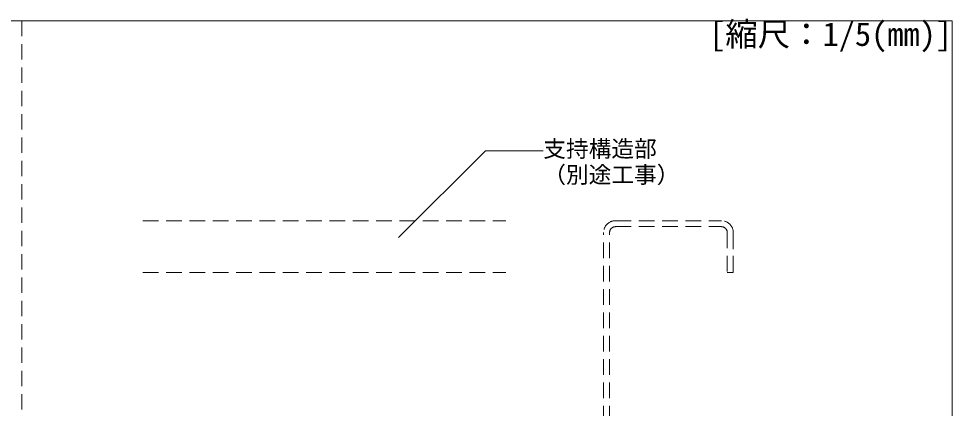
# Model space of a CAD drawing. Units: millimetres on the paper, enlarged 20 times, with parts at other scales. Extents: x -4100 to 4100, y -2860 to 2860.
# Drawn here: x -2425 to -985, y -1531 to -930 of the extents above; entities that cross this region are included whole.
import ezdxf
from ezdxf.enums import TextEntityAlignment as Align

# ---------------------------------------------------------------- set-up
doc = ezdxf.new("R2010")
doc.units = ezdxf.units.MM
doc.header["$LTSCALE"] = 20
doc.linetypes.add('DASHED1', pattern=[1.8, 1.2, -0.6])
for name, color, linetype, lineweight in [('3-6_文字・矢印', 7, 'Continuous', 18), ('3-9_躯体他', 4, 'DASHED1', 9), ('F-3_野縁', 3, 'Continuous', 18)]:
    doc.layers.add(name, color=color, linetype=linetype, lineweight=lineweight)
doc.layers.add('F-6_文字・矢印', color=7, linetype='Continuous')
doc.styles.add('ＭＳ ゴシック', font='')
doc.styles.get('ＭＳ ゴシック').set_extended_font_data('MS Gothic')

msp = doc.modelspace()

# ---------------------------------------------------------------- linework, layer by layer
at = {"layer": '3-6_文字・矢印'}
msp.add_lwpolyline([(-1615.79, -1133.62), (-1705.02, -1133.62), (-1838.86, -1267.46)], dxfattribs=at)
at = {"layer": '3-9_躯体他'}
for p, q in [((-2233.37, -1241.55), (-1673.37, -1241.55)), ((-1504.39, -1241.55), (-1341.19, -1241.55)), ((-1504.39, -1250.75), (-1341.19, -1250.75)), ((-1522.79, -1623.15), (-1522.79, -1259.95)), ((-1513.59, -1623.15), (-1513.59, -1259.95)), ((-1331.99, -1259.95), (-1331.99, -1321.55)), ((-1322.79, -1321.55), (-1322.79, -1259.95)), ((-1322.79, -1259.95), (-1322.79, -1321.55)), ((-2233.37, -1321.55), (-1673.37, -1321.55)), ((-1331.99, -1321.55), (-1322.79, -1321.55))]:
    msp.add_line(p, q, dxfattribs=at)
for centre, radius, start, end in [((-1504.39, -1259.95), 18.4, 90, 180), ((-1504.39, -1259.95), 9.2, 90, 180), ((-1341.19, -1259.95), 18.4, 0, 90), ((-1341.19, -1259.95), 9.2, 0, 90)]:
    msp.add_arc(centre, radius, start, end, dxfattribs=at)
at = {"layer": 'F-3_野縁'}
for q in [(-3820, -933), (-985, -2350)]:
    msp.add_line((-985, -933), q, dxfattribs=at)
at = {"layer": 'F-3_野縁', "linetype": 'DASHED1'}
msp.add_line((-2420, -933), (-2420, -2350), dxfattribs=at)

# ---------------------------------------------------------------- texts
at = {"layer": '3-6_文字・矢印', "style": 'ＭＳ ゴシック'}
for s, p in [('支持構造部', (-1615.79, -1151.12)), ('（別途工事）', (-1615.79, -1191.12))]:
    msp.add_text(s, height=25.66, dxfattribs=at).set_placement(p, align=Align.BOTTOM_LEFT)
at = {"layer": 'F-6_文字・矢印', "style": 'ＭＳ ゴシック'}
msp.add_text('[縮尺：1/5(mm)]', height=36.66, dxfattribs=at).set_placement((-1360, -983), align=Align.BOTTOM_LEFT)

doc.saveas('drawing.dxf')
